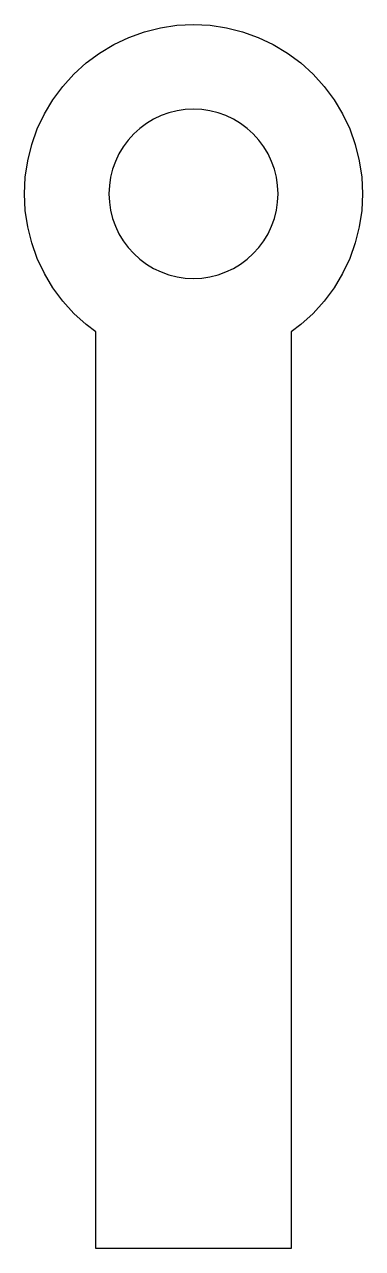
# Model space of a CAD drawing. Header units: millimetres. Extents: x 1805.8 to 1825.8, y 28 to 100.3.
import ezdxf

# ---------------------------------------------------------------- set-up
doc = ezdxf.new("R2010")
doc.units = ezdxf.units.MM

msp = doc.modelspace()

# ---------------------------------------------------------------- linework, layer by layer
at = {"color": 0}
for points in [[(1821.56, 28.01), (1810.02, 28.01), (1810.02, 82.154), (1809.446, 82.58), (1808.719, 83.239), (1808.06, 83.966), (1807.475, 84.754), (1806.971, 85.596), (1806.551, 86.483), (1806.221, 87.407), (1805.982, 88.359), (1805.838, 89.33), (1805.79, 90.31), (1805.838, 91.29), (1805.982, 92.261), (1806.221, 93.213), (1806.551, 94.137), (1806.971, 95.024), (1807.475, 95.866), (1808.06, 96.654), (1808.719, 97.381), (1809.446, 98.04), (1810.234, 98.625), (1811.076, 99.129), (1811.963, 99.549), (1812.887, 99.879), (1813.839, 100.118), (1814.81, 100.262), (1815.79, 100.31), (1816.77, 100.262), (1817.741, 100.118), (1818.693, 99.879), (1819.617, 99.549), (1820.504, 99.129), (1821.346, 98.625), (1822.134, 98.04), (1822.861, 97.381), (1823.52, 96.654), (1824.105, 95.866), (1824.609, 95.024), (1825.029, 94.137), (1825.359, 93.213), (1825.598, 92.261), (1825.742, 91.29), (1825.79, 90.31), (1825.742, 89.33), (1825.598, 88.359), (1825.359, 87.407), (1825.029, 86.483), (1824.609, 85.596), (1824.105, 84.754), (1823.52, 83.966), (1822.861, 83.239), (1822.134, 82.58), (1821.56, 82.154), (1821.56, 28.01)], [(1820.694, 91.285), (1820.575, 91.761), (1820.409, 92.223), (1820.2, 92.667), (1819.947, 93.088), (1819.655, 93.482), (1819.326, 93.846), (1818.962, 94.175), (1818.568, 94.467), (1818.147, 94.72), (1817.703, 94.929), (1817.241, 95.095), (1816.765, 95.214), (1816.28, 95.286), (1815.79, 95.31), (1815.3, 95.286), (1814.815, 95.214), (1814.339, 95.095), (1813.877, 94.929), (1813.433, 94.72), (1813.012, 94.467), (1812.618, 94.175), (1812.254, 93.846), (1811.925, 93.482), (1811.633, 93.088), (1811.38, 92.667), (1811.171, 92.223), (1811.005, 91.761), (1810.886, 91.285), (1810.814, 90.8), (1810.79, 90.31), (1810.814, 89.82), (1810.886, 89.335), (1811.005, 88.859), (1811.171, 88.397), (1811.38, 87.953), (1811.633, 87.532), (1811.925, 87.138), (1812.254, 86.774), (1812.618, 86.445), (1813.012, 86.153), (1813.433, 85.9), (1813.877, 85.691), (1814.339, 85.525), (1814.815, 85.406), (1815.3, 85.334), (1815.79, 85.31), (1816.28, 85.334), (1816.765, 85.406), (1817.241, 85.525), (1817.703, 85.691), (1818.147, 85.9), (1818.568, 86.153), (1818.962, 86.445), (1819.326, 86.774), (1819.655, 87.138), (1819.947, 87.532), (1820.2, 87.953), (1820.409, 88.397), (1820.575, 88.859), (1820.694, 89.335), (1820.766, 89.82), (1820.79, 90.31), (1820.766, 90.8), (1820.694, 91.285)]]:
    msp.add_lwpolyline(points, dxfattribs=at)

doc.saveas('drawing.dxf')
